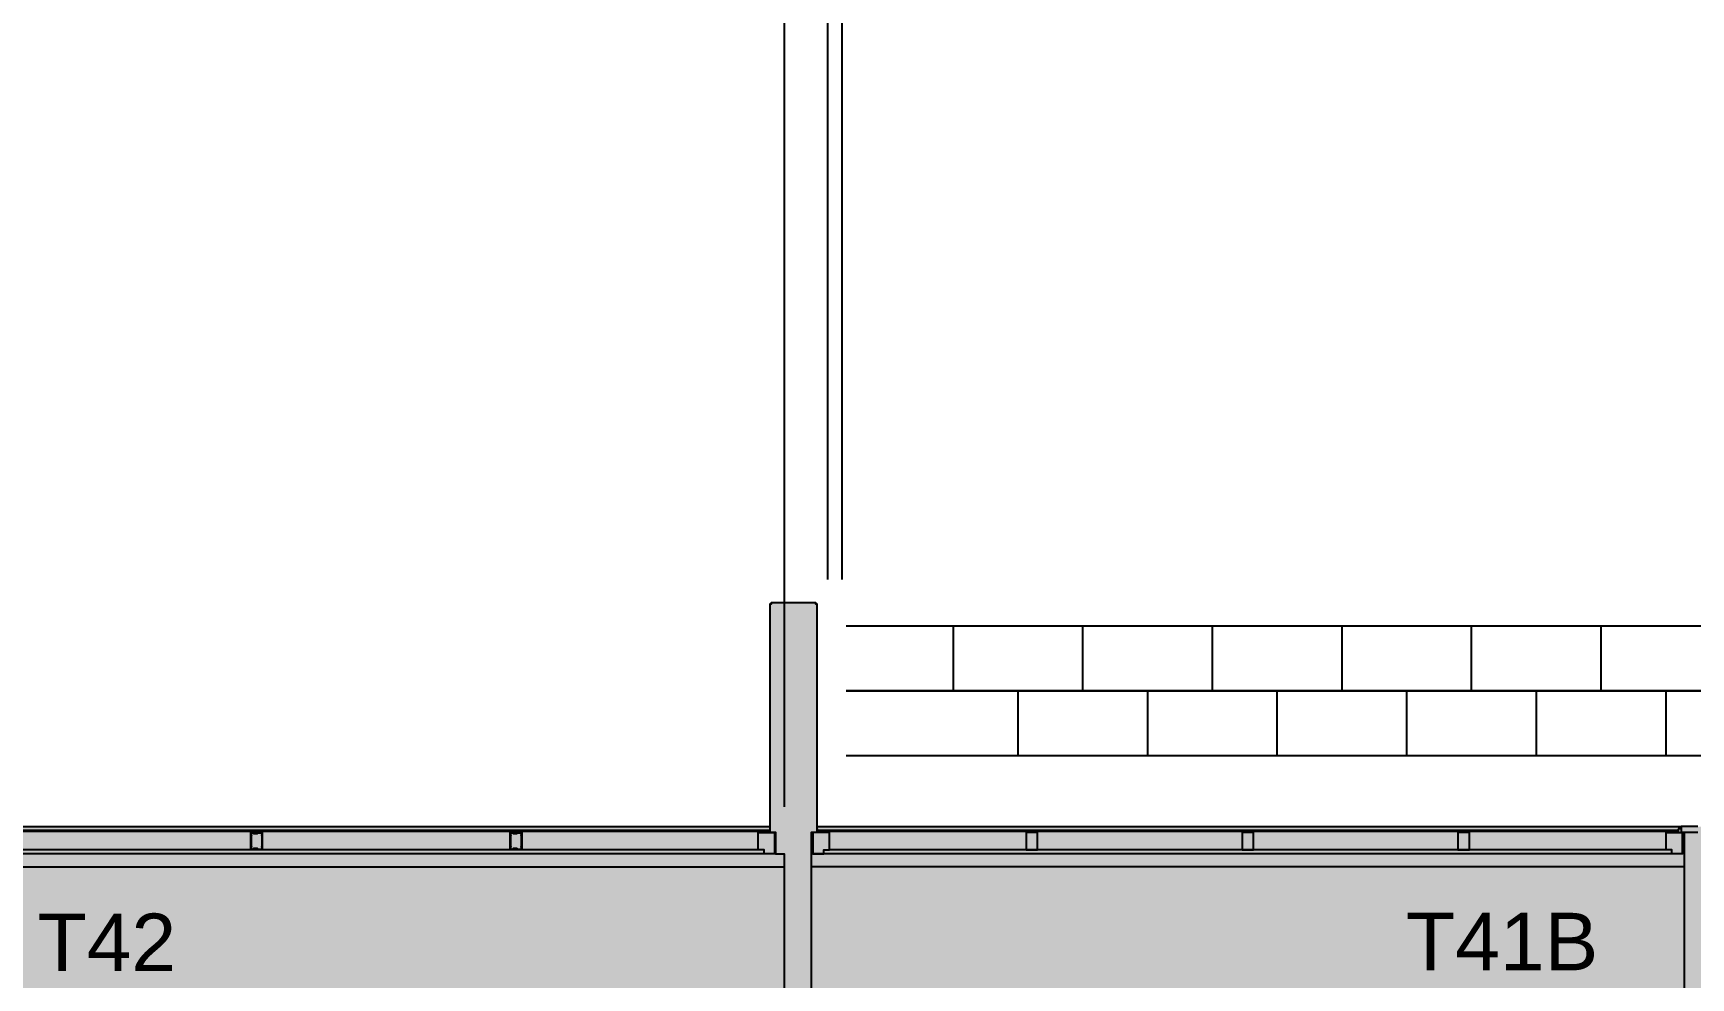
# Model space of a CAD drawing. Header units: metres. Extents: x -331 to 2982, y 362 to 2539.
# Drawn here: x 846.18 to 857.7, y 1336.68 to 1343.24 of the extents above; entities that cross this region are included whole.
import ezdxf

# ---------------------------------------------------------------- set-up
doc = ezdxf.new("R2010")
doc.units = ezdxf.units.M
doc.layers.get('0').update_dxf_attribs({"color": 251})
doc.layers.add('_salas', color=251, linetype='Continuous', plot=False)
for name, color, linetype in [('ALV', 251, 'Continuous'), ('CX', 251, 'Continuous'), ('Det', 251, 'Continuous'), ('Texto_Salas', 251, 'Continuous'), ('vid', 251, 'Continuous')]:
    doc.layers.add(name, color=color, linetype=linetype)
doc.styles.add('X3G_ENTITY_141F9823', font='arial.ttf', dxfattribs={"height": 0.4})
doc.styles.add('X3G_ENTITY_142276F4', font='arial.ttf', dxfattribs={"height": 0.4})

msp = doc.modelspace()

# ---------------------------------------------------------------- hatches: boundary and pattern name
at = {"layer": '_salas', "transparency": 33554559}
h = msp.add_hatch(color=256, dxfattribs=at)
h.dxf.hatch_style = 1
h.paths.add_polyline_path([(870.379, 1337.729), (851.629, 1337.729), (851.629, 1339.284), (851.299, 1339.284), (851.299, 1337.729), (840.564, 1337.729), (840.564, 1339.284), (840.234, 1339.284), (840.234, 1337.729), (765.239, 1337.729), (765.239, 1326.38), (765.429, 1326.38), (765.429, 1326.577), (765.615, 1326.764), (769.35, 1326.765), (769.383, 1326.773), (769.434, 1326.814), (770.192, 1327.57), (770.205, 1327.583), (770.229, 1327.574), (771.624, 1327.574), (773.019, 1327.574), (773.043, 1327.583), (773.056, 1327.57), (773.814, 1326.814), (773.866, 1326.773), (773.898, 1326.765), (777.527, 1326.765), (777.867, 1326.425), (777.874, 1326.432), (778.221, 1326.765), (781.85, 1326.765), (781.882, 1326.773), (781.934, 1326.814), (782.692, 1327.57), (782.705, 1327.583), (782.729, 1327.574), (784.124, 1327.574), (785.519, 1327.574), (785.543, 1327.583), (785.556, 1327.57), (786.314, 1326.814), (786.365, 1326.773), (786.398, 1326.765), (790.027, 1326.765), (790.367, 1326.425), (790.374, 1326.432), (790.721, 1326.765), (794.35, 1326.765), (794.382, 1326.773), (794.434, 1326.814), (795.191, 1327.57), (795.205, 1327.583), (795.229, 1327.574), (796.624, 1327.574), (798.019, 1327.574), (798.043, 1327.583), (798.056, 1327.57), (798.814, 1326.814), (798.865, 1326.773), (798.898, 1326.765), (802.527, 1326.765), (802.867, 1326.425), (802.874, 1326.432), (803.221, 1326.765), (806.85, 1326.765), (806.882, 1326.773), (806.934, 1326.814), (807.691, 1327.57), (807.705, 1327.583), (807.729, 1327.574), (809.124, 1327.574), (810.519, 1327.574), (810.543, 1327.583), (810.556, 1327.57), (811.314, 1326.814), (811.365, 1326.773), (811.398, 1326.765), (815.027, 1326.765), (815.367, 1326.425), (815.374, 1326.432), (815.721, 1326.765), (819.35, 1326.765), (819.382, 1326.773), (819.434, 1326.814), (820.191, 1327.57), (820.204, 1327.583), (820.229, 1327.574), (821.624, 1327.574), (823.019, 1327.574), (823.043, 1327.583), (823.056, 1327.57), (823.814, 1326.814), (823.865, 1326.773), (823.898, 1326.765), (827.528, 1326.765), (827.867, 1326.425), (827.874, 1326.432), (828.221, 1326.765), (831.85, 1326.765), (831.883, 1326.773), (831.935, 1326.814), (832.692, 1327.57), (832.705, 1327.583), (832.729, 1327.574), (834.124, 1327.574), (835.519, 1327.574), (835.544, 1327.583), (835.557, 1327.57), (836.314, 1326.814), (836.366, 1326.773), (836.398, 1326.765), (840.042, 1326.765), (840.374, 1326.432), (840.756, 1326.814), (840.474, 1327.096), (840.474, 1328.054), (841.234, 1328.054), (841.234, 1329.894), (849.608, 1329.894), (849.608, 1326.814), (849.748, 1326.814), (849.748, 1327.574), (851.494, 1327.574), (852.889, 1327.574), (852.913, 1327.583), (852.926, 1327.57), (853.684, 1326.814), (853.736, 1326.773), (853.768, 1326.765), (857.397, 1326.765), (857.737, 1326.425), (857.744, 1326.432), (858.091, 1326.765), (861.72, 1326.765), (861.752, 1326.773), (861.804, 1326.814), (862.562, 1327.57), (862.575, 1327.583), (862.599, 1327.574), (863.994, 1327.574), (865.389, 1327.574), (865.413, 1327.583), (865.426, 1327.57), (866.184, 1326.814), (866.235, 1326.773), (866.268, 1326.765), (870.003, 1326.764), (870.189, 1326.577), (870.189, 1326.38), (870.379, 1326.38), (870.379, 1326.38)])

# ---------------------------------------------------------------- linework, layer by layer
at = {"color": 251}
for p, q in [((851.799, 1358.396), (851.799, 1339.446)), ((851.699, 1358.296), (851.699, 1339.446)), ((851.399, 1357.996), (851.399, 1337.866))]:
    msp.add_line(p, q, dxfattribs=at)
at = {"layer": 'ALV', "color": 251}
msp.add_line((857.649, 1337.689), (857.649, 1335.715), dxfattribs=at)
msp.add_lwpolyline([(851.589, 1335.715), (851.589, 1337.689), (851.629, 1337.689), (851.629, 1339.274), (851.619, 1339.274), (851.619, 1339.284), (851.309, 1339.284), (851.309, 1339.274), (851.299, 1339.274), (851.299, 1337.689), (851.339, 1337.689), (851.339, 1337.539), (851.399, 1337.539), (851.399, 1335.715)], dxfattribs=at)
at = {"layer": 'CX', "color": 251}
for p, q in [((840.564, 1337.729), (851.299, 1337.729)), ((851.629, 1337.729), (857.629, 1337.729)), ((847.694, 1337.695), (847.694, 1337.694)), ((847.696, 1337.695), (847.694, 1337.693)), ((847.697, 1337.695), (847.694, 1337.692)), ((847.694, 1337.695), (847.704, 1337.695)), ((847.694, 1337.689), (847.694, 1337.695)), ((847.699, 1337.695), (847.694, 1337.69)), ((847.7, 1337.695), (847.694, 1337.689)), ((847.704, 1337.689), (847.694, 1337.689)), ((847.701, 1337.695), (847.695, 1337.689)), ((847.698, 1337.672), (847.696, 1337.672)), ((847.696, 1337.672), (847.696, 1337.665)), ((847.696, 1337.665), (847.698, 1337.665)), ((847.703, 1337.695), (847.697, 1337.689)), ((847.698, 1337.592), (847.697, 1337.592)), ((847.697, 1337.592), (847.697, 1337.585)), ((847.704, 1337.695), (847.698, 1337.689)), ((847.698, 1337.668), (847.698, 1337.669)), ((847.698, 1337.669), (847.699, 1337.669)), ((847.699, 1337.668), (847.698, 1337.668)), ((847.699, 1337.669), (847.699, 1337.671)), ((847.699, 1337.666), (847.699, 1337.668)), ((847.704, 1337.693), (847.7, 1337.689)), ((847.704, 1337.692), (847.701, 1337.689)), ((847.704, 1337.69), (847.702, 1337.689)), ((847.704, 1337.695), (847.704, 1337.689)), ((847.723, 1337.684), (847.72, 1337.684)), ((847.723, 1337.684), (847.72, 1337.684)), ((847.72, 1337.681), (847.724, 1337.682)), ((847.721, 1337.686), (847.722, 1337.686)), ((847.721, 1337.686), (847.722, 1337.686)), ((847.721, 1337.685), (847.722, 1337.686)), ((847.722, 1337.685), (847.721, 1337.686)), ((847.722, 1337.685), (847.721, 1337.686)), ((847.722, 1337.685), (847.721, 1337.686)), ((847.721, 1337.686), (847.722, 1337.686)), ((847.721, 1337.686), (847.722, 1337.686)), ((847.721, 1337.685), (847.722, 1337.686)), ((847.722, 1337.685), (847.721, 1337.686)), ((847.722, 1337.685), (847.721, 1337.686)), ((847.722, 1337.685), (847.721, 1337.686)), ((847.721, 1337.685), (847.721, 1337.686)), ((847.721, 1337.686), (847.727, 1337.686)), ((847.721, 1337.685), (847.721, 1337.686)), ((847.721, 1337.686), (847.727, 1337.686)), ((847.723, 1337.685), (847.721, 1337.685)), ((847.723, 1337.685), (847.721, 1337.685)), ((847.722, 1337.685), (847.723, 1337.686)), ((847.722, 1337.685), (847.723, 1337.686)), ((847.722, 1337.685), (847.724, 1337.686)), ((847.724, 1337.684), (847.722, 1337.686)), ((847.724, 1337.684), (847.722, 1337.686)), ((847.722, 1337.685), (847.723, 1337.686)), ((847.722, 1337.685), (847.723, 1337.686)), ((847.722, 1337.685), (847.724, 1337.686)), ((847.724, 1337.684), (847.722, 1337.686)), ((847.724, 1337.684), (847.722, 1337.686)), ((847.723, 1337.685), (847.724, 1337.686)), ((847.723, 1337.685), (847.724, 1337.686)), ((847.723, 1337.684), (847.725, 1337.686)), ((847.723, 1337.684), (847.725, 1337.686)), ((847.725, 1337.684), (847.723, 1337.686)), ((847.725, 1337.684), (847.723, 1337.686)), ((847.725, 1337.684), (847.723, 1337.686)), ((847.723, 1337.685), (847.724, 1337.686)), ((847.723, 1337.685), (847.724, 1337.686)), ((847.723, 1337.684), (847.725, 1337.686)), ((847.723, 1337.684), (847.725, 1337.686)), ((847.725, 1337.684), (847.723, 1337.686)), ((847.725, 1337.684), (847.723, 1337.686)), ((847.725, 1337.684), (847.723, 1337.686)), ((847.723, 1337.684), (847.723, 1337.685)), ((847.723, 1337.684), (847.723, 1337.685)), ((847.723, 1337.684), (847.723, 1337.685)), ((847.723, 1337.684), (847.723, 1337.685)), ((847.723, 1337.684), (847.723, 1337.685)), ((847.723, 1337.684), (847.723, 1337.685)), ((847.725, 1337.684), (847.723, 1337.684)), ((847.725, 1337.684), (847.723, 1337.684)), ((847.724, 1337.684), (847.726, 1337.686)), ((847.724, 1337.684), (847.726, 1337.686)), ((847.724, 1337.684), (847.727, 1337.686)), ((847.725, 1337.685), (847.724, 1337.686)), ((847.725, 1337.685), (847.724, 1337.686)), ((847.724, 1337.684), (847.726, 1337.686)), ((847.724, 1337.684), (847.726, 1337.686)), ((847.724, 1337.684), (847.727, 1337.686)), ((847.725, 1337.685), (847.724, 1337.686)), ((847.725, 1337.685), (847.724, 1337.686)), ((847.724, 1337.682), (847.728, 1337.681)), ((847.726, 1337.685), (847.725, 1337.686)), ((847.726, 1337.685), (847.725, 1337.686)), ((847.726, 1337.685), (847.725, 1337.686)), ((847.726, 1337.685), (847.725, 1337.686)), ((847.725, 1337.684), (847.725, 1337.685)), ((847.725, 1337.684), (847.725, 1337.685)), ((847.725, 1337.685), (847.725, 1337.684)), ((847.725, 1337.685), (847.725, 1337.684)), ((847.727, 1337.685), (847.725, 1337.685)), ((847.727, 1337.685), (847.725, 1337.685)), ((847.728, 1337.684), (847.725, 1337.684)), ((847.725, 1337.684), (847.725, 1337.684)), ((847.728, 1337.684), (847.725, 1337.684)), ((847.725, 1337.684), (847.725, 1337.684)), ((847.729, 1337.689), (847.726, 1337.704)), ((847.726, 1337.685), (847.727, 1337.686)), ((847.726, 1337.685), (847.727, 1337.686)), ((847.727, 1337.685), (847.726, 1337.686)), ((847.727, 1337.686), (847.726, 1337.686)), ((847.727, 1337.686), (847.726, 1337.686)), ((847.726, 1337.685), (847.727, 1337.686)), ((847.726, 1337.685), (847.727, 1337.686)), ((847.727, 1337.685), (847.726, 1337.686)), ((847.727, 1337.686), (847.726, 1337.686)), ((847.727, 1337.686), (847.726, 1337.686)), ((847.727, 1337.686), (847.727, 1337.685)), ((847.727, 1337.686), (847.727, 1337.685)), ((847.739, 1337.689), (847.742, 1337.704)), ((847.742, 1337.695), (847.742, 1337.705)), ((847.774, 1337.695), (847.764, 1337.695)), ((847.764, 1337.695), (847.764, 1337.689)), ((847.764, 1337.695), (847.77, 1337.689)), ((847.764, 1337.694), (847.769, 1337.689)), ((847.764, 1337.692), (847.767, 1337.689)), ((847.764, 1337.691), (847.766, 1337.689)), ((847.764, 1337.689), (847.774, 1337.689)), ((847.764, 1337.689), (847.764, 1337.689)), ((847.766, 1337.695), (847.772, 1337.689)), ((847.767, 1337.695), (847.773, 1337.689)), ((847.768, 1337.695), (847.774, 1337.689)), ((847.77, 1337.695), (847.774, 1337.691)), ((847.77, 1337.669), (847.77, 1337.671)), ((847.771, 1337.669), (847.77, 1337.669)), ((847.77, 1337.666), (847.77, 1337.668)), ((847.77, 1337.668), (847.771, 1337.668)), ((847.771, 1337.695), (847.774, 1337.692)), ((847.771, 1337.672), (847.772, 1337.672)), ((847.771, 1337.668), (847.771, 1337.669)), ((847.772, 1337.665), (847.771, 1337.665)), ((847.771, 1337.592), (847.772, 1337.592)), ((847.772, 1337.672), (847.772, 1337.665)), ((847.772, 1337.592), (847.772, 1337.585)), ((847.773, 1337.695), (847.774, 1337.693)), ((847.774, 1337.689), (847.774, 1337.695)), ((849.497, 1337.695), (849.496, 1337.694)), ((849.498, 1337.695), (849.496, 1337.693)), ((849.5, 1337.695), (849.496, 1337.692)), ((849.496, 1337.695), (849.506, 1337.695)), ((849.496, 1337.689), (849.496, 1337.695)), ((849.501, 1337.695), (849.496, 1337.69)), ((849.506, 1337.689), (849.496, 1337.689)), ((849.502, 1337.695), (849.496, 1337.689)), ((849.504, 1337.695), (849.498, 1337.689)), ((849.505, 1337.695), (849.499, 1337.689)), ((849.5, 1337.672), (849.499, 1337.672)), ((849.499, 1337.672), (849.499, 1337.665)), ((849.499, 1337.665), (849.5, 1337.665)), ((849.5, 1337.592), (849.499, 1337.592)), ((849.499, 1337.592), (849.499, 1337.585)), ((849.5, 1337.668), (849.5, 1337.669)), ((849.5, 1337.669), (849.501, 1337.669)), ((849.501, 1337.668), (849.5, 1337.668)), ((849.506, 1337.695), (849.501, 1337.689)), ((849.501, 1337.669), (849.501, 1337.671)), ((849.501, 1337.666), (849.501, 1337.668)), ((849.506, 1337.693), (849.502, 1337.689)), ((849.506, 1337.692), (849.504, 1337.689)), ((849.506, 1337.69), (849.505, 1337.689)), ((849.506, 1337.695), (849.506, 1337.689)), ((849.525, 1337.684), (849.523, 1337.684)), ((849.525, 1337.684), (849.523, 1337.684)), ((849.523, 1337.681), (849.526, 1337.682)), ((849.524, 1337.686), (849.524, 1337.686)), ((849.524, 1337.686), (849.524, 1337.686)), ((849.524, 1337.685), (849.525, 1337.686)), ((849.524, 1337.685), (849.525, 1337.686)), ((849.524, 1337.685), (849.526, 1337.686)), ((849.524, 1337.685), (849.524, 1337.686)), ((849.525, 1337.685), (849.524, 1337.686)), ((849.525, 1337.685), (849.524, 1337.686)), ((849.526, 1337.684), (849.524, 1337.686)), ((849.524, 1337.686), (849.524, 1337.686)), ((849.524, 1337.686), (849.524, 1337.686)), ((849.524, 1337.685), (849.525, 1337.686)), ((849.524, 1337.685), (849.525, 1337.686)), ((849.524, 1337.685), (849.526, 1337.686)), ((849.524, 1337.685), (849.524, 1337.686)), ((849.525, 1337.685), (849.524, 1337.686)), ((849.525, 1337.685), (849.524, 1337.686)), ((849.526, 1337.684), (849.524, 1337.686)), ((849.524, 1337.685), (849.524, 1337.686)), ((849.524, 1337.686), (849.529, 1337.686)), ((849.524, 1337.685), (849.524, 1337.686)), ((849.524, 1337.686), (849.529, 1337.686)), ((849.525, 1337.685), (849.524, 1337.685)), ((849.525, 1337.685), (849.524, 1337.685)), ((849.525, 1337.685), (849.526, 1337.686)), ((849.525, 1337.685), (849.527, 1337.686)), ((849.525, 1337.685), (849.527, 1337.686)), ((849.525, 1337.684), (849.527, 1337.686)), ((849.527, 1337.684), (849.525, 1337.686)), ((849.527, 1337.684), (849.525, 1337.686)), ((849.528, 1337.684), (849.525, 1337.686)), ((849.525, 1337.685), (849.526, 1337.686)), ((849.525, 1337.685), (849.527, 1337.686)), ((849.525, 1337.685), (849.527, 1337.686)), ((849.525, 1337.684), (849.527, 1337.686)), ((849.527, 1337.684), (849.525, 1337.686)), ((849.527, 1337.684), (849.525, 1337.686)), ((849.528, 1337.684), (849.525, 1337.686)), ((849.525, 1337.684), (849.525, 1337.685)), ((849.526, 1337.684), (849.525, 1337.685)), ((849.525, 1337.684), (849.525, 1337.685)), ((849.526, 1337.684), (849.525, 1337.685)), ((849.525, 1337.684), (849.525, 1337.685)), ((849.525, 1337.684), (849.525, 1337.685)), ((849.528, 1337.684), (849.525, 1337.684)), ((849.528, 1337.684), (849.525, 1337.684)), ((849.526, 1337.684), (849.528, 1337.686)), ((849.526, 1337.684), (849.528, 1337.686)), ((849.528, 1337.684), (849.526, 1337.686)), ((849.528, 1337.685), (849.526, 1337.686)), ((849.526, 1337.684), (849.528, 1337.686)), ((849.526, 1337.684), (849.528, 1337.686)), ((849.528, 1337.684), (849.526, 1337.686)), ((849.528, 1337.685), (849.526, 1337.686)), ((849.526, 1337.682), (849.53, 1337.681)), ((849.527, 1337.684), (849.529, 1337.686)), ((849.527, 1337.684), (849.529, 1337.686)), ((849.528, 1337.685), (849.527, 1337.686)), ((849.528, 1337.685), (849.527, 1337.686)), ((849.527, 1337.684), (849.529, 1337.686)), ((849.527, 1337.684), (849.529, 1337.686)), ((849.528, 1337.685), (849.527, 1337.686)), ((849.528, 1337.685), (849.527, 1337.686)), ((849.527, 1337.684), (849.528, 1337.685)), ((849.527, 1337.684), (849.528, 1337.685)), ((849.528, 1337.685), (849.529, 1337.686)), ((849.529, 1337.685), (849.528, 1337.686)), ((849.529, 1337.685), (849.528, 1337.686)), ((849.529, 1337.686), (849.528, 1337.686)), ((849.528, 1337.685), (849.529, 1337.686)), ((849.529, 1337.685), (849.528, 1337.686)), ((849.529, 1337.685), (849.528, 1337.686)), ((849.529, 1337.686), (849.528, 1337.686)), ((849.528, 1337.685), (849.528, 1337.684)), ((849.528, 1337.685), (849.528, 1337.684)), ((849.529, 1337.685), (849.528, 1337.685)), ((849.529, 1337.685), (849.528, 1337.685)), ((849.53, 1337.684), (849.528, 1337.684)), ((849.528, 1337.684), (849.528, 1337.684)), ((849.53, 1337.684), (849.528, 1337.684)), ((849.528, 1337.684), (849.528, 1337.684)), ((849.532, 1337.689), (849.529, 1337.704)), ((849.529, 1337.685), (849.529, 1337.686)), ((849.529, 1337.686), (849.529, 1337.686)), ((849.529, 1337.685), (849.529, 1337.686)), ((849.529, 1337.686), (849.529, 1337.686)), ((849.529, 1337.686), (849.529, 1337.685)), ((849.529, 1337.686), (849.529, 1337.685)), ((849.542, 1337.689), (849.544, 1337.704)), ((849.544, 1337.695), (849.544, 1337.705)), ((849.576, 1337.695), (849.566, 1337.695)), ((849.566, 1337.695), (849.566, 1337.689)), ((849.566, 1337.694), (849.571, 1337.689)), ((849.566, 1337.692), (849.57, 1337.689)), ((849.566, 1337.691), (849.568, 1337.689)), ((849.566, 1337.689), (849.576, 1337.689)), ((849.566, 1337.689), (849.567, 1337.689)), ((849.567, 1337.695), (849.573, 1337.689)), ((849.568, 1337.695), (849.574, 1337.689)), ((849.57, 1337.695), (849.575, 1337.689)), ((849.571, 1337.695), (849.576, 1337.689)), ((849.572, 1337.695), (849.576, 1337.691)), ((849.573, 1337.672), (849.575, 1337.672)), ((849.573, 1337.669), (849.573, 1337.671)), ((849.573, 1337.668), (849.573, 1337.669)), ((849.573, 1337.669), (849.573, 1337.669)), ((849.573, 1337.666), (849.573, 1337.668)), ((849.573, 1337.668), (849.573, 1337.668)), ((849.575, 1337.665), (849.573, 1337.665)), ((849.573, 1337.592), (849.575, 1337.592)), ((849.574, 1337.695), (849.576, 1337.692)), ((849.575, 1337.695), (849.576, 1337.693)), ((849.575, 1337.672), (849.575, 1337.665)), ((849.575, 1337.592), (849.575, 1337.585)), ((849.576, 1337.689), (849.576, 1337.695)), ((851.334, 1337.539), (851.334, 1337.685)), ((851.334, 1337.685), (851.334, 1337.539)), ((851.599, 1337.685), (851.599, 1337.539)), ((851.599, 1337.539), (851.599, 1337.685)), ((857.639, 1337.539), (857.639, 1337.685)), ((857.639, 1337.685), (857.639, 1337.539)), ((847.697, 1337.585), (847.698, 1337.585)), ((847.698, 1337.588), (847.698, 1337.589)), ((847.698, 1337.589), (847.699, 1337.589)), ((847.699, 1337.588), (847.698, 1337.588)), ((847.699, 1337.589), (847.699, 1337.591)), ((847.699, 1337.586), (847.699, 1337.588)), ((847.72, 1337.576), (847.724, 1337.576)), ((847.723, 1337.573), (847.72, 1337.573)), ((847.723, 1337.573), (847.72, 1337.573)), ((847.721, 1337.572), (847.722, 1337.571)), ((847.721, 1337.572), (847.722, 1337.571)), ((847.722, 1337.572), (847.721, 1337.572)), ((847.722, 1337.572), (847.721, 1337.572)), ((847.722, 1337.572), (847.721, 1337.571)), ((847.721, 1337.572), (847.722, 1337.571)), ((847.721, 1337.572), (847.722, 1337.571)), ((847.722, 1337.572), (847.721, 1337.572)), ((847.722, 1337.572), (847.721, 1337.572)), ((847.722, 1337.572), (847.721, 1337.571)), ((847.723, 1337.572), (847.721, 1337.572)), ((847.721, 1337.572), (847.721, 1337.571)), ((847.723, 1337.572), (847.721, 1337.572)), ((847.721, 1337.572), (847.721, 1337.571)), ((847.721, 1337.571), (847.722, 1337.571)), ((847.721, 1337.571), (847.722, 1337.571)), ((847.721, 1337.571), (847.727, 1337.571)), ((847.721, 1337.571), (847.727, 1337.571)), ((847.724, 1337.573), (847.722, 1337.571)), ((847.724, 1337.573), (847.722, 1337.571)), ((847.724, 1337.573), (847.722, 1337.571)), ((847.724, 1337.573), (847.722, 1337.571)), ((847.722, 1337.572), (847.723, 1337.571)), ((847.722, 1337.572), (847.723, 1337.571)), ((847.722, 1337.572), (847.724, 1337.571)), ((847.722, 1337.572), (847.723, 1337.571)), ((847.722, 1337.572), (847.723, 1337.571)), ((847.722, 1337.572), (847.724, 1337.571)), ((847.723, 1337.573), (847.724, 1337.571)), ((847.723, 1337.573), (847.724, 1337.571)), ((847.723, 1337.573), (847.725, 1337.571)), ((847.723, 1337.573), (847.725, 1337.571)), ((847.723, 1337.573), (847.723, 1337.573)), ((847.723, 1337.573), (847.723, 1337.572)), ((847.725, 1337.573), (847.723, 1337.571)), ((847.725, 1337.573), (847.723, 1337.571)), ((847.725, 1337.573), (847.723, 1337.571)), ((847.723, 1337.573), (847.724, 1337.571)), ((847.723, 1337.573), (847.724, 1337.571)), ((847.723, 1337.573), (847.725, 1337.571)), ((847.723, 1337.573), (847.725, 1337.571)), ((847.723, 1337.573), (847.723, 1337.573)), ((847.723, 1337.573), (847.723, 1337.572)), ((847.725, 1337.573), (847.723, 1337.571)), ((847.725, 1337.573), (847.723, 1337.571)), ((847.725, 1337.573), (847.723, 1337.571)), ((847.723, 1337.573), (847.723, 1337.572)), ((847.725, 1337.573), (847.723, 1337.573)), ((847.723, 1337.573), (847.723, 1337.572)), ((847.725, 1337.573), (847.723, 1337.573)), ((847.724, 1337.578), (847.724, 1337.578)), ((847.724, 1337.578), (847.724, 1337.578)), ((847.724, 1337.576), (847.728, 1337.576)), ((847.724, 1337.573), (847.726, 1337.571)), ((847.724, 1337.573), (847.726, 1337.571)), ((847.724, 1337.573), (847.727, 1337.571)), ((847.725, 1337.573), (847.724, 1337.571)), ((847.724, 1337.573), (847.726, 1337.571)), ((847.724, 1337.573), (847.726, 1337.571)), ((847.724, 1337.573), (847.727, 1337.571)), ((847.725, 1337.573), (847.724, 1337.571)), ((847.725, 1337.572), (847.724, 1337.571)), ((847.725, 1337.572), (847.724, 1337.571)), ((847.728, 1337.573), (847.725, 1337.573)), ((847.725, 1337.573), (847.725, 1337.573)), ((847.725, 1337.573), (847.725, 1337.573)), ((847.728, 1337.573), (847.725, 1337.573)), ((847.725, 1337.573), (847.725, 1337.573)), ((847.725, 1337.573), (847.725, 1337.573)), ((847.725, 1337.572), (847.725, 1337.573)), ((847.725, 1337.572), (847.725, 1337.573)), ((847.726, 1337.572), (847.725, 1337.571)), ((847.726, 1337.572), (847.725, 1337.571)), ((847.726, 1337.572), (847.725, 1337.571)), ((847.726, 1337.572), (847.725, 1337.571)), ((847.727, 1337.572), (847.725, 1337.572)), ((847.727, 1337.572), (847.725, 1337.572)), ((847.726, 1337.572), (847.727, 1337.572)), ((847.726, 1337.572), (847.727, 1337.572)), ((847.727, 1337.572), (847.726, 1337.571)), ((847.727, 1337.572), (847.726, 1337.571)), ((847.726, 1337.572), (847.727, 1337.572)), ((847.726, 1337.572), (847.727, 1337.572)), ((847.727, 1337.572), (847.726, 1337.571)), ((847.727, 1337.572), (847.726, 1337.571)), ((847.727, 1337.571), (847.726, 1337.571)), ((847.727, 1337.571), (847.726, 1337.571)), ((847.727, 1337.571), (847.727, 1337.572)), ((847.727, 1337.571), (847.727, 1337.572)), ((847.77, 1337.589), (847.77, 1337.591)), ((847.771, 1337.589), (847.77, 1337.589)), ((847.77, 1337.586), (847.77, 1337.588)), ((847.77, 1337.588), (847.771, 1337.588)), ((847.771, 1337.588), (847.771, 1337.589)), ((847.772, 1337.585), (847.771, 1337.585)), ((849.499, 1337.585), (849.5, 1337.585)), ((849.5, 1337.588), (849.5, 1337.589)), ((849.5, 1337.589), (849.501, 1337.589)), ((849.501, 1337.588), (849.5, 1337.588)), ((849.501, 1337.589), (849.501, 1337.591)), ((849.501, 1337.586), (849.501, 1337.588)), ((849.523, 1337.576), (849.526, 1337.576)), ((849.525, 1337.573), (849.523, 1337.573)), ((849.525, 1337.573), (849.523, 1337.573)), ((849.526, 1337.573), (849.524, 1337.571)), ((849.526, 1337.573), (849.524, 1337.571)), ((849.524, 1337.572), (849.524, 1337.571)), ((849.524, 1337.572), (849.525, 1337.571)), ((849.524, 1337.572), (849.525, 1337.571)), ((849.524, 1337.572), (849.526, 1337.571)), ((849.524, 1337.572), (849.524, 1337.572)), ((849.525, 1337.572), (849.524, 1337.572)), ((849.525, 1337.572), (849.524, 1337.571)), ((849.524, 1337.572), (849.524, 1337.571)), ((849.524, 1337.572), (849.525, 1337.571)), ((849.524, 1337.572), (849.525, 1337.571)), ((849.524, 1337.572), (849.526, 1337.571)), ((849.524, 1337.572), (849.524, 1337.572)), ((849.525, 1337.572), (849.524, 1337.572)), ((849.525, 1337.572), (849.524, 1337.571)), ((849.525, 1337.572), (849.524, 1337.572)), ((849.524, 1337.572), (849.524, 1337.571)), ((849.525, 1337.572), (849.524, 1337.572)), ((849.524, 1337.572), (849.524, 1337.571)), ((849.524, 1337.571), (849.524, 1337.571)), ((849.524, 1337.571), (849.524, 1337.571)), ((849.524, 1337.571), (849.529, 1337.571)), ((849.524, 1337.571), (849.529, 1337.571)), ((849.525, 1337.573), (849.527, 1337.571)), ((849.525, 1337.573), (849.527, 1337.571)), ((849.525, 1337.573), (849.527, 1337.571)), ((849.525, 1337.573), (849.525, 1337.573)), ((849.526, 1337.573), (849.525, 1337.572)), ((849.527, 1337.573), (849.525, 1337.571)), ((849.527, 1337.573), (849.525, 1337.571)), ((849.528, 1337.573), (849.525, 1337.571)), ((849.525, 1337.573), (849.527, 1337.571)), ((849.525, 1337.573), (849.527, 1337.571)), ((849.525, 1337.573), (849.527, 1337.571)), ((849.525, 1337.573), (849.525, 1337.573)), ((849.526, 1337.573), (849.525, 1337.572)), ((849.527, 1337.573), (849.525, 1337.571)), ((849.527, 1337.573), (849.525, 1337.571)), ((849.528, 1337.573), (849.525, 1337.571)), ((849.525, 1337.573), (849.525, 1337.572)), ((849.528, 1337.573), (849.525, 1337.573)), ((849.525, 1337.573), (849.525, 1337.572)), ((849.528, 1337.573), (849.525, 1337.573)), ((849.525, 1337.572), (849.526, 1337.571)), ((849.525, 1337.572), (849.526, 1337.571)), ((849.526, 1337.576), (849.53, 1337.576)), ((849.526, 1337.573), (849.528, 1337.571)), ((849.526, 1337.573), (849.528, 1337.571)), ((849.528, 1337.573), (849.526, 1337.571)), ((849.528, 1337.573), (849.526, 1337.571)), ((849.526, 1337.573), (849.528, 1337.571)), ((849.526, 1337.573), (849.528, 1337.571)), ((849.528, 1337.573), (849.526, 1337.571)), ((849.528, 1337.573), (849.526, 1337.571)), ((849.527, 1337.578), (849.527, 1337.578)), ((849.527, 1337.578), (849.527, 1337.578)), ((849.527, 1337.573), (849.529, 1337.571)), ((849.527, 1337.573), (849.529, 1337.571)), ((849.527, 1337.573), (849.528, 1337.573)), ((849.527, 1337.573), (849.529, 1337.571)), ((849.527, 1337.573), (849.529, 1337.571)), ((849.527, 1337.573), (849.528, 1337.573)), ((849.528, 1337.572), (849.527, 1337.571)), ((849.528, 1337.572), (849.527, 1337.571)), ((849.528, 1337.572), (849.527, 1337.571)), ((849.528, 1337.572), (849.527, 1337.571)), ((849.53, 1337.573), (849.528, 1337.573)), ((849.528, 1337.573), (849.528, 1337.573)), ((849.53, 1337.573), (849.528, 1337.573)), ((849.528, 1337.573), (849.528, 1337.573)), ((849.528, 1337.572), (849.528, 1337.573)), ((849.528, 1337.572), (849.528, 1337.573)), ((849.528, 1337.572), (849.529, 1337.572)), ((849.529, 1337.572), (849.528, 1337.571)), ((849.529, 1337.572), (849.528, 1337.571)), ((849.529, 1337.572), (849.528, 1337.571)), ((849.528, 1337.572), (849.529, 1337.572)), ((849.529, 1337.572), (849.528, 1337.571)), ((849.529, 1337.572), (849.528, 1337.571)), ((849.529, 1337.572), (849.528, 1337.571)), ((849.529, 1337.572), (849.528, 1337.572)), ((849.529, 1337.572), (849.528, 1337.572)), ((849.529, 1337.572), (849.529, 1337.572)), ((849.529, 1337.572), (849.529, 1337.572)), ((849.529, 1337.571), (849.529, 1337.572)), ((849.529, 1337.571), (849.529, 1337.572)), ((849.529, 1337.571), (849.529, 1337.571)), ((849.529, 1337.571), (849.529, 1337.571)), ((849.572, 1337.589), (849.572, 1337.591)), ((849.573, 1337.589), (849.572, 1337.589)), ((849.572, 1337.586), (849.572, 1337.588)), ((849.572, 1337.588), (849.573, 1337.588)), ((849.573, 1337.588), (849.573, 1337.589)), ((849.575, 1337.585), (849.573, 1337.585)), ((845.982, 1337.449), (851.399, 1337.449)), ((857.649, 1337.449), (851.589, 1337.449))]:
    msp.add_line(p, q, dxfattribs=at)
at = {"layer": 'CX', "color": 251, "linetype": 'ByBlock', "ltscale": 0.1}
for p, q in [((851.629, 1337.714), (851.629, 1337.688)), ((857.629, 1337.714), (857.609, 1337.714)), ((857.609, 1337.714), (857.609, 1337.688)), ((857.744, 1337.729), (857.629, 1337.729)), ((857.629, 1337.729), (857.629, 1337.689)), ((857.629, 1337.689), (857.744, 1337.689))]:
    msp.add_line(p, q, dxfattribs=at)
at = {"layer": 'CX', "color": 251}
for points in [[(847.694, 1337.569), (847.694, 1337.688, -0.414214), (847.694, 1337.689), (847.697, 1337.689, -0.980876), (847.697, 1337.688), (847.696, 1337.688), (847.696, 1337.686), (847.701, 1337.686), (847.701, 1337.688), (847.701, 1337.688, -0.980876), (847.7, 1337.689), (847.729, 1337.689), (847.729, 1337.689), (847.729, 1337.684), (847.729, 1337.684), (847.726, 1337.684), (847.726, 1337.684, -1), (847.726, 1337.685), (847.726, 1337.685), (847.727, 1337.685), (847.727, 1337.686), (847.727, 1337.686), (847.721, 1337.686), (847.721, 1337.686), (847.721, 1337.685), (847.722, 1337.685), (847.722, 1337.685, -1), (847.722, 1337.684), (847.722, 1337.684), (847.698, 1337.684, 0.414214), (847.696, 1337.682), (847.696, 1337.575, 0.414214), (847.698, 1337.573), (847.722, 1337.573), (847.722, 1337.573, -1.022616), (847.722, 1337.572), (847.722, 1337.572), (847.721, 1337.572), (847.721, 1337.571), (847.721, 1337.571), (847.727, 1337.571), (847.727, 1337.571), (847.727, 1337.572), (847.726, 1337.572), (847.726, 1337.572, -1), (847.726, 1337.573), (847.726, 1337.573), (847.729, 1337.573), (847.729, 1337.573), (847.729, 1337.569), (847.694, 1337.569), (847.694, 1337.569), (847.694, 1337.569)], [(847.774, 1337.569), (847.739, 1337.569), (847.739, 1337.576), (847.724, 1337.576), (847.724, 1337.576), (847.716, 1337.577), (847.716, 1337.577, -0.414223), (847.715, 1337.578), (847.715, 1337.578, -0.414209), (847.716, 1337.579), (847.716, 1337.579), (847.724, 1337.578), (847.724, 1337.578), (847.739, 1337.578), (847.739, 1337.578, -0.40444), (847.741, 1337.576), (847.741, 1337.576), (847.741, 1337.575, 0.414214), (847.743, 1337.573), (847.743, 1337.573), (847.77, 1337.573), (847.77, 1337.573, 0.414214), (847.772, 1337.575), (847.772, 1337.682, 0.414214), (847.77, 1337.684), (847.743, 1337.684, 0.414214), (847.741, 1337.682), (847.741, 1337.681), (847.741, 1337.681, -0.408992), (847.739, 1337.679), (847.739, 1337.679), (847.724, 1337.679), (847.724, 1337.679), (847.716, 1337.679), (847.716, 1337.679, -0.414209), (847.715, 1337.68), (847.715, 1337.68), (847.715, 1337.68), (847.715, 1337.68, -0.414223), (847.716, 1337.68), (847.716, 1337.68), (847.724, 1337.681), (847.724, 1337.681), (847.739, 1337.681), (847.739, 1337.689), (847.739, 1337.689), (847.768, 1337.689, -0.999942), (847.768, 1337.688), (847.767, 1337.688), (847.767, 1337.686), (847.772, 1337.686), (847.772, 1337.688), (847.772, 1337.688, -0.999942), (847.772, 1337.689), (847.774, 1337.689, -0.414214), (847.774, 1337.688), (847.774, 1337.569), (847.774, 1337.569)], [(849.496, 1337.569), (849.496, 1337.688, -0.414214), (849.497, 1337.689), (849.499, 1337.689, -0.980876), (849.499, 1337.688), (849.498, 1337.688), (849.498, 1337.686), (849.504, 1337.686), (849.504, 1337.688), (849.503, 1337.688, -0.980876), (849.503, 1337.689), (849.532, 1337.689), (849.532, 1337.689), (849.532, 1337.684), (849.532, 1337.684), (849.529, 1337.684), (849.529, 1337.684, -1), (849.529, 1337.685), (849.529, 1337.685), (849.529, 1337.685), (849.529, 1337.686), (849.529, 1337.686), (849.524, 1337.686), (849.524, 1337.686), (849.524, 1337.685), (849.524, 1337.685), (849.524, 1337.685, -1), (849.524, 1337.684), (849.524, 1337.684), (849.501, 1337.684, 0.414214), (849.499, 1337.682), (849.499, 1337.575, 0.414214), (849.501, 1337.573), (849.524, 1337.573), (849.524, 1337.573, -1.022616), (849.524, 1337.572), (849.524, 1337.572), (849.524, 1337.572), (849.524, 1337.571), (849.524, 1337.571), (849.529, 1337.571), (849.529, 1337.571), (849.529, 1337.572), (849.529, 1337.572), (849.529, 1337.572, -1), (849.529, 1337.573), (849.529, 1337.573), (849.532, 1337.573), (849.532, 1337.573), (849.532, 1337.569), (849.496, 1337.569), (849.496, 1337.569), (849.496, 1337.569)], [(849.577, 1337.569), (849.541, 1337.569), (849.541, 1337.576), (849.526, 1337.576), (849.526, 1337.576), (849.518, 1337.577), (849.518, 1337.577, -0.414223), (849.518, 1337.578), (849.518, 1337.578, -0.414209), (849.518, 1337.579), (849.518, 1337.579), (849.527, 1337.578), (849.527, 1337.578), (849.542, 1337.578), (849.542, 1337.578, -0.40444), (849.543, 1337.576), (849.543, 1337.576), (849.543, 1337.575, 0.414214), (849.545, 1337.573), (849.545, 1337.573), (849.572, 1337.573), (849.572, 1337.573, 0.414214), (849.575, 1337.575), (849.575, 1337.682, 0.414214), (849.572, 1337.684), (849.545, 1337.684, 0.414214), (849.543, 1337.682), (849.543, 1337.681), (849.543, 1337.681, -0.408992), (849.541, 1337.679), (849.541, 1337.679), (849.527, 1337.679), (849.527, 1337.679), (849.518, 1337.679), (849.518, 1337.679, -0.414209), (849.518, 1337.68), (849.518, 1337.68), (849.518, 1337.68), (849.518, 1337.68, -0.414223), (849.518, 1337.68), (849.518, 1337.68), (849.526, 1337.681), (849.526, 1337.681), (849.541, 1337.681), (849.541, 1337.689), (849.541, 1337.689), (849.57, 1337.689, -0.999942), (849.57, 1337.688), (849.569, 1337.688), (849.569, 1337.686), (849.575, 1337.686), (849.575, 1337.688), (849.574, 1337.688, -0.999942), (849.574, 1337.689), (849.576, 1337.689, -0.414214), (849.577, 1337.688), (849.577, 1337.569), (849.577, 1337.569)]]:
    msp.add_lwpolyline(points, format="xyb", close=True, dxfattribs=at)
for points in [[(851.219, 1337.688), (851.298, 1337.688), (851.334, 1337.688), (851.334, 1337.539), (851.304, 1337.539), (851.304, 1337.54), (851.259, 1337.54), (851.259, 1337.568), (851.219, 1337.568)], [(851.714, 1337.688), (851.635, 1337.688), (851.599, 1337.688), (851.599, 1337.539), (851.629, 1337.539), (851.629, 1337.54), (851.674, 1337.54), (851.674, 1337.568), (851.714, 1337.568)], [(853.159, 1337.688), (853.079, 1337.688), (853.079, 1337.568), (853.159, 1337.568)], [(854.659, 1337.688), (854.579, 1337.688), (854.579, 1337.568), (854.659, 1337.568)], [(856.159, 1337.688), (856.079, 1337.688), (856.079, 1337.568), (856.159, 1337.568)], [(857.524, 1337.688), (857.603, 1337.688), (857.639, 1337.688), (857.639, 1337.539), (857.609, 1337.539), (857.609, 1337.54), (857.564, 1337.54), (857.564, 1337.568), (857.524, 1337.568)]]:
    msp.add_lwpolyline(points, close=True, dxfattribs=at)
at = {"layer": 'CX', "color": 251, "extrusion": (0, 0, -1)}
for centre, radius, start, end in [((-847.698, 1337.671), 0.000869, 90, 180), ((-847.698, 1337.666), 0.000869, 180, 270), ((-847.698, 1337.591), 0.000869, 90, 180), ((-847.72, 1337.683), 0.00157, 270.283, 82.6224), ((-849.5, 1337.671), 0.000869, 90, 180), ((-849.5, 1337.666), 0.000869, 180, 270), ((-849.5, 1337.591), 0.000869, 90, 180), ((-849.523, 1337.683), 0.00157, 270.283, 82.6224), ((-847.698, 1337.586), 0.000869, 180, 270), ((-847.728, 1337.575), 0.00144, 97.4115, 272.3804), ((-849.5, 1337.586), 0.000869, 180, 270), ((-849.53, 1337.575), 0.00144, 97.4115, 272.3804)]:
    msp.add_arc(centre, radius, start, end, dxfattribs=at)
at = {"layer": 'CX', "color": 251}
for centre, radius, start, end in [((847.728, 1337.683), 0.00144, 277.4115, 92.3804), ((847.771, 1337.671), 0.000869, 90, 180), ((847.771, 1337.666), 0.000869, 180, 270), ((847.771, 1337.591), 0.000869, 90, 180), ((849.53, 1337.683), 0.00144, 277.4115, 92.3804), ((849.573, 1337.591), 0.000869, 90, 180), ((849.573, 1337.671), 0.000869, 90, 180), ((849.573, 1337.666), 0.000869, 180, 270), ((847.72, 1337.575), 0.00157, 90.283, 262.6224), ((847.771, 1337.586), 0.000869, 180, 270), ((849.523, 1337.575), 0.00157, 90.283, 262.6224), ((849.573, 1337.586), 0.000869, 180, 270)]:
    msp.add_arc(centre, radius, start, end, dxfattribs=at)
at = {"layer": 'Det', "color": 251}
for p, q in [((851.829, 1339.123), (871.449, 1339.123)), ((852.574, 1338.673), (852.574, 1339.123)), ((853.474, 1338.673), (853.474, 1339.123)), ((854.374, 1338.673), (854.374, 1339.123)), ((855.274, 1338.673), (855.274, 1339.123)), ((856.174, 1338.673), (856.174, 1339.123)), ((857.074, 1338.673), (857.074, 1339.123)), ((851.829, 1338.673), (871.449, 1338.673)), ((851.994, 1338.673), (871.354, 1338.673)), ((852.199, 1338.673), (871.299, 1338.673)), ((852.544, 1338.673), (871.299, 1338.673)), ((852.599, 1338.673), (871.354, 1338.673)), ((853.024, 1338.223), (853.024, 1338.673)), ((853.924, 1338.223), (853.924, 1338.673)), ((854.824, 1338.223), (854.824, 1338.673)), ((855.724, 1338.223), (855.724, 1338.673)), ((856.624, 1338.223), (856.624, 1338.673)), ((857.524, 1338.223), (857.524, 1338.673)), ((851.829, 1338.223), (870.999, 1338.223)), ((852.329, 1338.223), (870.979, 1338.223)), ((852.444, 1338.223), (852.444, 1338.223)), ((852.674, 1338.223), (870.979, 1338.223)), ((852.729, 1338.223), (870.979, 1338.223)), ((853.474, 1338.223), (853.474, 1338.223)), ((854.244, 1338.223), (854.244, 1338.223)), ((855.274, 1338.223), (855.274, 1338.223))]:
    msp.add_line(p, q, dxfattribs=at)
msp.add_lwpolyline([(871.449, 1338.673), (851.829, 1338.673)], dxfattribs=at)
at = {"layer": 'vid', "color": 251}
for p, q in [((840.564, 1337.704), (851.299, 1337.704)), ((851.299, 1337.694), (840.564, 1337.694)), ((851.219, 1337.568), (845.972, 1337.568)), ((851.304, 1337.539), (845.982, 1337.54)), ((857.609, 1337.539), (851.589, 1337.539)), ((857.524, 1337.568), (851.714, 1337.568))]:
    msp.add_line(p, q, dxfattribs=at)
msp.add_lwpolyline([(857.609, 1337.694), (851.629, 1337.694), (851.629, 1337.704), (857.609, 1337.704)], dxfattribs=at)

# ---------------------------------------------------------------- texts
at = {"layer": 'Texto_Salas', "color": 251}
for s, style, p in [('T42', 'X3G_ENTITY_141F9823', (846.213, 1336.724)), ('T41B', 'X3G_ENTITY_142276F4', (855.718, 1336.73))]:
    msp.add_text(s, height=0.4, dxfattribs=dict(at, style=style)).set_placement(p)

doc.saveas('drawing.dxf')
